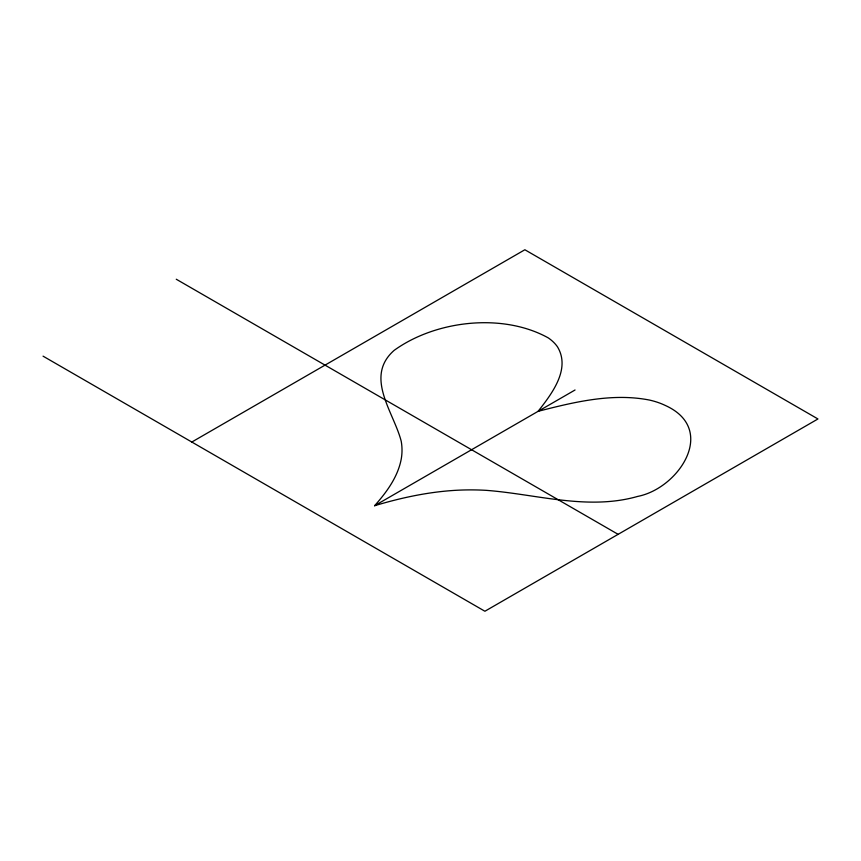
<?xml version="1.0" encoding="UTF-8"?>
<svg xmlns="http://www.w3.org/2000/svg" width="861" height="861" viewBox="0 0 861 861"><rect width="100%" height="100%" fill="white"/><g stroke="black" fill="none" stroke-linecap="round" stroke-linejoin="round"><path stroke-width="1.29" d="M374.6 505.719C386.503 492.331 397.782 477.155 401.215 459.182A152.01 87.757 0 0 0 401.215 441.252C393.854 412.311 364.02 376.838 394.123 350.384C435.752 320.292 502.835 312.629 548.339 337.932A57.246 33.052 0 0 1 557.562 346.961C570.918 369.304 551.535 394.144 538.093 411.321C574.19 402.076 612.279 392.734 649.581 400.085A57.246 33.052 0 0 1 665.219 405.413C717.999 429.176 678.974 488.327 637.732 496.399C587.697 510.713 536.468 494.139 486.261 490.35A152.01 87.757 0 0 0 455.211 490.35C427.82 492.008 400.839 497.841 374.6 505.719L575.051 389.99M191.82 442.037L524.866 249.755L817.95 418.963L484.904 611.245L43.05 356.153M176.268 279.233L618.123 534.337"/></g></svg>
